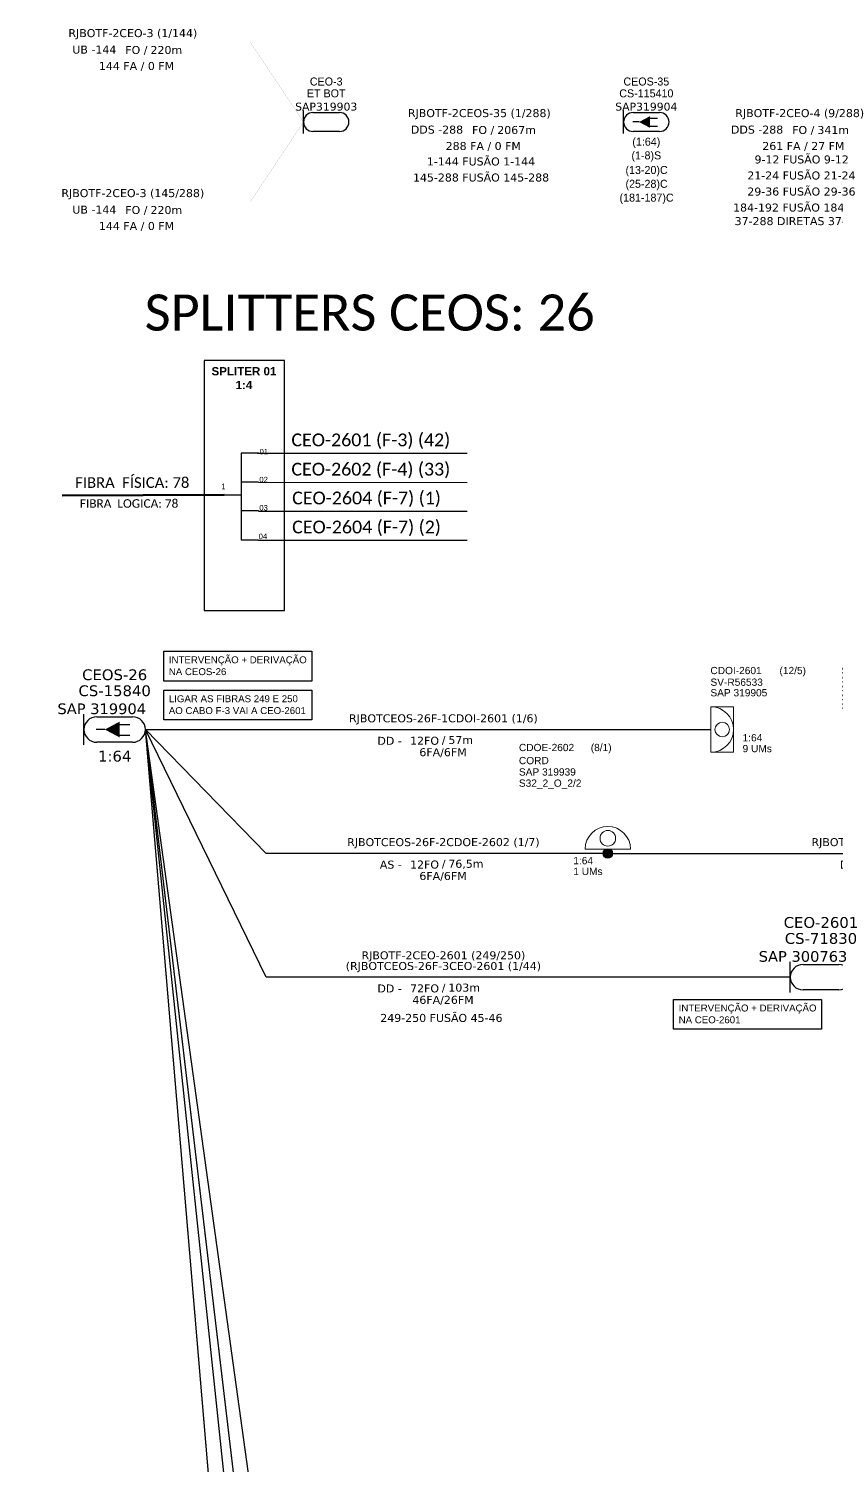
# Model space of a CAD drawing. Header units: millimetres. Extents: x 1115 to 3795, y 123 to 560.
# Drawn here: x 1115.4 to 1266.8, y 290.5 to 559.9 of the extents above; entities that cross this region are included whole.
import ezdxf
from ezdxf.enums import TextEntityAlignment as Align

# ---------------------------------------------------------------- set-up
doc = ezdxf.new("R2010")
doc.units = ezdxf.units.MM
doc.header["$LTSCALE"] = 0.1
doc.header["$MEASUREMENT"] = 0
for name, color, linetype, lineweight in [("20.0-LEGENDA DOS CDO'S", 1, 'Continuous', 0), ('20.1-CDO_INTERIOR', 1, 'Continuous', 0), ('20.2-CDO_POSTE', 1, 'Continuous', 5), ('40.1-ETIQUETAS', 1, 'Continuous', 20), ('Texto_Cabos', 1, 'Continuous', 20)]:
    doc.layers.add(name, color=color, linetype=linetype, lineweight=lineweight)
for name, color, linetype in [('20.4-CEO', 1, 'Continuous'), ('20.4-CEOS', 1, 'Continuous'), ('CAP a Instalar', 1, 'Continuous'), ('CD a instalar', 1, 'Continuous'), ('CEO', 1, 'Continuous'), ('CEOS', 1, 'Continuous'), ('EXISTENTE', 7, 'Continuous'), ('FOLHAS', 7, 'Continuous'), ('INTERV', 5, 'Continuous'), ('REMOVER', 3, 'Continuous')]:
    doc.layers.add(name, color=color, linetype=linetype)
doc.styles.add('ARIAL', font='arial.ttf')
doc.styles.add('siredit', font='verdana.ttf')
doc.styles.get("Standard").update_dxf_attribs({"font": 'arial.ttf'})
doc.styles.add('Style-font000', font='font000.shx')
doc.styles.add('TELEMAR-RJ', font='arial.ttf')
doc.linetypes.add('FENCELINE1', pattern='A,0.25,-0.1,[133,ltypeshp.shx,S=0.1,R=0,X=-0.1,Y=0],-0.1,1', length=1.45)

# ---------------------------------------------------------------- blocks, each defined once
blk = doc.blocks.new('ceo')
at = {"layer": 'CEO', "color": 0}
for p, q in [((1.77, 1.77), (6.73, 1.77)), ((6.73, -1.77), (1.77, -1.77))]:
    blk.add_line(p, q, dxfattribs=at)
blk.add_lwpolyline([(0, -2.13), (0, 2.13)], dxfattribs=at)
for centre, start, end in [((1.77, 0), 90, 270), ((6.73, 0), 270, 90)]:
    blk.add_arc(centre, 1.77, start, end, dxfattribs=at)
for tag, height, style, p in [('NOME?', 1.5, 'Style-font000', (4.25, 7.59)), ('LOCAL?', 1.5, 'Style-font000', (4.25, 5.37)), ('TIPO?', 1.48, 'siredit', (4.25, 2.88))]:
    blk.add_attdef(tag, text='', height=height, dxfattribs=dict(at, style=style)).set_placement(p, align=Align.MIDDLE_CENTER)
at = {"layer": 'CEO', "color": 0, "style": 'siredit', "flags": 1}
for tag, height, p in [('ID', 0.887, (4.25, 9.07)), ('COORX', 0.739, (4.25, -1.77)), ('COORY', 0.739, (4.25, -1.77))]:
    blk.add_attdef(tag, text='', height=height, dxfattribs=at).set_placement(p, align=Align.MIDDLE_CENTER)
at = {"layer": 'CEO', "color": 0, "style": 'Style-font000', "flags": 1}
blk.add_attdef('FIBRAS_RESERVA', text='', height=1.5, dxfattribs=at).set_placement((4.25, -2.94), align=Align.TOP_CENTER)
blk = doc.blocks.new('Attributo_cabos')
at = {"layer": 'Texto_Cabos', "color": 0, "style": 'siredit'}
blk.add_text('FO /', height=1.5, dxfattribs=at).set_placement((1.49, -1.5), align=Align.MIDDLE_RIGHT)
at = {"layer": 'Texto_Cabos', "color": 0, "style": 'siredit', "flags": 1}
for tag, p in [('ID', (-0.57, 7.5)), ('N_CABOS_R_PRIMARIA', (-0.57, 4.5)), ('S/CORTE_R_PRIMARIA', (-0.57, -10.5)), ('FUSÃO_R_PRIMARIA', (-0.57, -13.5)), ('T_CABOS', (-0.57, -19.5))]:
    blk.add_attdef(tag, text='', height=1.5, dxfattribs=at).set_placement(p, align=Align.MIDDLE_CENTER)
at = {"layer": 'Texto_Cabos', "color": 0, "style": 'siredit'}
for tag, p in [('N_CABOS_001', (-16.32, 0.92)), ('FUSÃO_001', (-1.03, -8.25))]:
    blk.add_attdef(tag, p, '', height=1.5, dxfattribs=at)
blk.add_attdef('FIBRAS', text='', height=1.5, dxfattribs=at).set_placement((-4.34, -1.43), align=Align.MIDDLE_RIGHT)
blk.add_attdef('METROS', text='', height=1.5, dxfattribs=at).set_placement((2.05, -1.5), align=Align.MIDDLE_LEFT)
blk.add_attdef('FA/FM', text='', height=1.5, dxfattribs=at).set_placement((-0.57, -4.5), align=Align.MIDDLE_CENTER)
at = {"layer": 'Texto_Cabos', "color": 0, "style": 'siredit', "flags": 1}
blk.add_attdef('S/CORTE', text='', height=1.5, dxfattribs=at).set_placement((-0.57, -16.5), align=Align.CENTER)
blk = doc.blocks.new('ETIQUETA_RS5F')
at = {"layer": '40.1-ETIQUETAS', "color": 0, "style": 'siredit'}
blk.add_text('/', height=1.5, dxfattribs=at).set_placement((1.58, -1.95), align=Align.MIDDLE_RIGHT)
for tag, p in [('ETIQUETA_R_SECUNDARIA', (1.21, 2.1)), ('ETIQUETA_R_PRIMARIA', (1.21, 4.1)), ('F_ATIVAS/F_MORTAS', (1.14, -4.24))]:
    blk.add_attdef(tag, text='', height=1.5, dxfattribs=at).set_placement(p, align=Align.MIDDLE_CENTER)
for tag, p in [('TIPO_CABO', (-6.58, -2.12)), ('CAP_CABO', (0.4, -2.09))]:
    blk.add_attdef(tag, text='', height=1.5, dxfattribs=at).set_placement(p, align=Align.MIDDLE_RIGHT)
blk.add_attdef('METROS', text='', height=1.5, dxfattribs=at).set_placement((2.14, -1.95), align=Align.MIDDLE_LEFT)
for tag, p in [('FUSÃO_1', (0.85, -8.39)), ('FUSÃO_2', (0.85, -10.6)), ('FUSÃO_3', (0.85, -12.93)), ('FUSÃO_4', (0.85, -15.14)), ('FUSÃO_5', (0.85, -17.16))]:
    blk.add_attdef(tag, text='', height=1.5, dxfattribs=at).set_placement(p, align=Align.CENTER)
blk = doc.blocks.new('CEOS_UN_SC')
at = {"layer": '20.4-CEOS', "color": 0}
for p, q in [((-9.11, 2.39), (-2.39, 2.39)), ((-2.39, -2.39), (-9.11, -2.39))]:
    blk.add_line(p, q, dxfattribs=at)
for points in [[(-11.5, -2.89), (-11.5, 2.89)], [(-7.6, 0), (-9.22, 0)], [(-4.96, 0.95), (-2.92, 0.95)], [(-4.96, -1.04), (-2.92, -1.04)]]:
    blk.add_lwpolyline(points, dxfattribs=at)
blk.add_lwpolyline([(-7.6, 0, 0, 2.95, 0), (-4.83, 0, 2.95, 2.95, 0)], format="xyseb", dxfattribs=at)
for centre, start, end in [((-9.11, 0), 90, 270), ((-2.39, 0), 270, 90)]:
    blk.add_arc(centre, 2.39, start, end, dxfattribs=at)
at = {"layer": '20.4-CEOS', "color": 7, "style": 'siredit'}
for tag, height, p in [('NOME?', 2.03, (-5.75, 10.27)), ('LOCAL?', 2.03, (-5.75, 7.27)), ('TIPO?', 2, (-8.17, 3.89))]:
    blk.add_attdef(tag, text='', height=height, dxfattribs=at).set_placement(p, align=Align.MIDDLE_CENTER)
for tag, p in [('RACIO_SPLITAGEM', (-5.75, -3.97)), ('FIBRAS_RESERVA', (-5.75, -7.51))]:
    blk.add_attdef(tag, text='', height=2.03, dxfattribs=at).set_placement(p, align=Align.TOP_CENTER)
blk = doc.blocks.new('CDO_INTERIOR_TROCA')
at = {"layer": '20.1-CDO_INTERIOR', "color": 0, "lineweight": 18}
blk.add_lwpolyline([(4.25, -4.25), (4.25, 4.25), (0, 4.25), (0, -4.25)], close=True, dxfattribs=at)
blk.add_circle((2.13, 0), 1.36, dxfattribs=at)
blk.add_arc((0, 0), 4.25, 270, 90, dxfattribs=at)
at = {"layer": "20.0-LEGENDA DOS CDO'S", "color": 0, "style": 'ARIAL'}
for tag, p in [('CDO_N', (-0.08, 10.38)), ('SPLITER_1', (24.48, 10.38)), ('SURVEY', (-0.08, 8.2)), ('SPLITER_2', (24.5, 8.68)), ('SPLITER_3', (24.5, 7.04)), ('SAP_ANTIGO', (-0.08, 6.23)), ('/_SAP_NOVO', (12.37, 6.23)), ('SPLITER_4', (24.5, 5.4)), ('SPLITER_5', (24.5, 3.75)), ('1:XX', (5.94, -2.22)), ('UMS', (5.94, -4.24))]:
    blk.add_attdef(tag, p, '', height=1.36, dxfattribs=at)
blk.add_attdef('FIBRAS_UTILIZADAS', text='', height=1.36, dxfattribs=at).set_placement((15.34, 10.38), align=Align.CENTER)
blk = doc.blocks.new('CEO_UN')
at = {"layer": '20.4-CEO', "color": 0}
for p, q in [((-9.11, 2.39), (-2.39, 2.39)), ((-2.39, -2.39), (-9.11, -2.39))]:
    blk.add_line(p, q, dxfattribs=at)
blk.add_lwpolyline([(-11.5, -2.89), (-11.5, 2.89)], dxfattribs=at)
for centre, start, end in [((-9.11, 0), 90, 270), ((-2.39, 0), 270, 90)]:
    blk.add_arc(centre, 2.39, start, end, dxfattribs=at)
at = {"layer": '20.4-CEO', "color": 7, "style": 'siredit'}
for tag, height, p in [('NOME?', 2.03, (-5.75, 10.27)), ('LOCAL?', 2.03, (-5.75, 7.27)), ('TIPO?', 2, (-9.11, 3.89))]:
    blk.add_attdef(tag, text='', height=height, dxfattribs=at).set_placement(p, align=Align.MIDDLE_CENTER)
blk.add_attdef('FIBRAS_RESERVA', text='', height=2.03, dxfattribs=at).set_placement((-5.75, -3.97), align=Align.TOP_CENTER)
blk = doc.blocks.new('PDO_PST')
at = {"color": 1}
blk.add_line((2.5, 0), (-2.5, 0), dxfattribs=at)
at = {"color": 1, "const_width": 0.5}
blk.add_lwpolyline([(-0.25, -0.46, 1), (0.25, -0.46, 1)], format="xyb", close=True, dxfattribs=at)
at = {"color": 1}
blk.add_circle((0, 1.19), 0.862, dxfattribs=at)
blk.add_arc((0, 0), 2.5, 0, 180, dxfattribs=at)
blk = doc.blocks.new('CDOE_POSTE 1')
at = {"layer": '20.2-CDO_POSTE', "color": 0, "linetype": 'Continuous', "xscale": 1.700328304346724, "yscale": 1.700328304346724, "zscale": 1.700328304346724, "rotation": 359.882008258618}
blk.add_blockref('PDO_PST', (0, 0.43), dxfattribs=at)
at = {"layer": "20.0-LEGENDA DOS CDO'S", "color": 0, "style": 'ARIAL'}
for tag, p in [('CDO_N', (-16.66, 12.71)), ('CORDOALHA', (-16.66, 10.26)), ('SAP', (-16.66, 8.13)), ('SPLITER_1', (-16.68, 6.03)), ('SPLITER_2', (-16.66, 4.33)), ('1:XX', (-6.47, -2.4)), ('UMS', (-6.47, -4.43))]:
    blk.add_attdef(tag, p, '', height=1.36, dxfattribs=at)
blk.add_attdef('FIBRAS_UTILIZADAS', text='', height=1.36, dxfattribs=at).set_placement((-1.24, 12.71), align=Align.CENTER)

msp = doc.modelspace()

# ---------------------------------------------------------------- hatches: boundary and pattern name
at = {"linetype": 'Continuous'}
h = msp.add_hatch(color=256, dxfattribs=at)
h.dxf.hatch_style = 1
edge = h.paths.add_edge_path()
edge.add_arc((1223.96, 405.25), 0.875, 0, 360)

# ---------------------------------------------------------------- linework, layer by layer
at = {"color": 7, "linetype": 'Continuous'}
for p, q in [((1155.24, 480.27), (1155.24, 464)), ((1158.47, 480.27), (1155.24, 480.27)), ((1158.47, 474.83), (1155.4, 474.83)), ((1152.05, 472.45), (1155.23, 472.45)), ((1158.47, 469.44), (1155.4, 469.44)), ((1158.47, 464), (1155.24, 464))]:
    msp.add_line(p, q, dxfattribs=at)
at = {"color": 10, "linetype": 'Continuous'}
for p, q in [((1158.31, 480.31), (1197.58, 480.3)), ((1158.47, 474.82), (1197.58, 474.81)), ((1158.47, 469.42), (1197.58, 469.41)), ((1158.47, 463.99), (1197.58, 463.97))]:
    msp.add_line(p, q, dxfattribs=at)
at = {"color": 1, "linetype": 'Continuous', "lineweight": 60}
msp.add_line((1152.05, 472.45), (1121.66, 472.35), dxfattribs=at)
at = {"color": 7}
msp.add_lwpolyline([(1148.28, 450.8), (1163.38, 450.8), (1163.38, 497.67), (1148.28, 497.67)], close=True, dxfattribs=at)
at = {"color": 3}
for points in [[(1140.74, 443.14), (1168.47, 443.14), (1168.47, 437.56), (1140.74, 437.56)], [(1140.74, 435.83), (1168.47, 435.83), (1168.47, 430.26), (1140.74, 430.26)], [(1236.3, 377.86), (1264.02, 377.86), (1264.02, 372.29), (1236.3, 372.29)]]:
    msp.add_lwpolyline(points, close=True, dxfattribs=at)
at = {"linetype": 'Continuous'}
for points, const_width in [([(1228.21, 406.03, 1), (1219.71, 406.05, 1.515302)], 0.1), ([(1223.18, 409.3, -0.976722), (1224.82, 406.87, -1.009677), (1223.18, 409.3, 8.072307)], 0.1), ([(1228.21, 406.03, 5.684921), (1228.21, 406.03, -0.971673)], 0.4)]:
    msp.add_lwpolyline(points, format="xyb", dxfattribs=dict(at, const_width=const_width))
at = {"linetype": 'Continuous', "const_width": 0.2}
msp.add_lwpolyline([(1219.71, 406.05), (1228.21, 406.03)], dxfattribs=at)
at = {"linetype": 'Continuous'}
msp.add_circle((1223.96, 405.25), 0.875, dxfattribs=at)
at = {"layer": 'CAP a Instalar', "ltscale": 50, "const_width": 0.25}
for points in [[(1223.96, 237.04), (1159.95, 237.04), (1159.95, 237.04), (1137.28, 428.47)], [(1224.89, 165.04), (1159.57, 165.04), (1137.28, 428.47)]]:
    msp.add_lwpolyline(points, dxfattribs=at)
at = {"layer": 'CD a instalar', "color": 0, "linetype": 'ByBlock', "const_width": 0.02}
for points in [[(1166.93, 542.37), (1156.93, 557.37), (1115.43, 557.37)], [(1166.93, 542.37), (1156.93, 527.37), (1115.43, 527.37)], [(1175.43, 542.37), (1226.93, 542.37)], [(1235.43, 542.37), (1286.93, 542.37)]]:
    msp.add_lwpolyline(points, dxfattribs=at)
at = {"layer": 'CEOS', "color": 0}
for p, q in [((1228.7, 544.14), (1233.66, 544.14)), ((1233.66, 540.6), (1228.7, 540.6))]:
    msp.add_line(p, q, dxfattribs=at)
for points in [[(1226.93, 540.24), (1226.93, 544.5)], [(1229.81, 542.37), (1228.62, 542.37)], [(1231.77, 543.07), (1233.28, 543.07)], [(1231.77, 541.6), (1233.28, 541.6)]]:
    msp.add_lwpolyline(points, dxfattribs=at)
msp.add_lwpolyline([(1229.81, 542.37, 0, 2.18, 0), (1231.86, 542.37, 2.18, 2.18, 0)], format="xyseb", dxfattribs=at)
for centre, start, end in [((1228.7, 542.37), 90, 270), ((1233.66, 542.37), 270, 90)]:
    msp.add_arc(centre, 1.77, start, end, dxfattribs=at)
at = {"layer": 'EXISTENTE', "color": 7, "ltscale": 50}
for points in [[(1137.28, 428.47), (1137.28, 428.47), (1243.28, 428.47)], [(1258.16, 265.07), (1159.95, 265.07), (1137.28, 428.47)], [(1223.96, 405.25), (1310.64, 405.25)]]:
    msp.add_lwpolyline(points, dxfattribs=at)
at = {"layer": 'EXISTENTE', "linetype": 'FENCELINE1', "ltscale": 50}
msp.add_lwpolyline([(1223.96, 405.25), (1159.95, 405.25), (1137.28, 428.47)], dxfattribs=at)
at = {"layer": 'INTERV', "ltscale": 50}
msp.add_lwpolyline([(1258.16, 382.04), (1159.95, 382.04), (1159.95, 382.04), (1137.28, 428.47)], dxfattribs=at)
at = {"layer": 'REMOVER', "color": 0, "ltscale": 50}
msp.add_lwpolyline([(1223.96, 213.82), (1159.95, 213.82), (1137.28, 428.47)], dxfattribs=at)

# ---------------------------------------------------------------- block references
at = {"color": 7}
ref = msp.add_blockref('CDO_INTERIOR_TROCA', (1243.28, 428.47), dxfattribs=at)
ref.add_attrib('CDO_N', 'CDOI-2601', (1243.19, 438.85), dxfattribs={"layer": "20.0-LEGENDA DOS CDO'S", "color": 0, "height": 1.36, "style": 'ARIAL'})
ref.add_attrib('FIBRAS_UTILIZADAS', '(12/5)', dxfattribs={"layer": "20.0-LEGENDA DOS CDO'S", "color": 0, "height": 1.36, "style": 'ARIAL'}).set_placement((1258.62, 438.85), align=Align.CENTER)
ref.add_attrib('SURVEY', 'SV-R56533', (1243.2, 436.67), dxfattribs={"layer": "20.0-LEGENDA DOS CDO'S", "color": 0, "height": 1.36, "style": 'ARIAL'})
ref.add_attrib('SAP_ANTIGO', 'SAP 319905', (1243.19, 434.69), dxfattribs={"layer": "20.0-LEGENDA DOS CDO'S", "color": 7, "height": 1.36, "style": 'ARIAL'})
ref.add_attrib('1:XX', '1:64', (1249.22, 426.25), dxfattribs={"layer": "20.0-LEGENDA DOS CDO'S", "color": 0, "height": 1.36, "style": 'ARIAL'})
ref.add_attrib('UMS', '9 UMs', (1249.22, 424.22), dxfattribs={"layer": "20.0-LEGENDA DOS CDO'S", "color": 0, "height": 1.36, "style": 'ARIAL'})
ref.add_attrib('SPLITER_1', 'S32_1_O_1/2', (1267.76, 438.85), dxfattribs={"layer": "20.0-LEGENDA DOS CDO'S", "color": 0, "height": 1.3603, "style": 'ARIAL'})
ref.add_attrib('SPLITER_2', 'S32_2_O_1/1', (1267.78, 437.15), dxfattribs={"layer": "20.0-LEGENDA DOS CDO'S", "color": 0, "height": 1.3603, "style": 'ARIAL'})
ref.add_attrib('SPLITER_3', 'S32_3_O_1/1', (1267.78, 435.51), dxfattribs={"layer": "20.0-LEGENDA DOS CDO'S", "color": 0, "height": 1.3603, "style": 'ARIAL'})
ref.add_attrib('SPLITER_4', 'S32_4_O_1/1', (1267.78, 433.86), dxfattribs={"layer": "20.0-LEGENDA DOS CDO'S", "color": 0, "height": 1.3603, "style": 'ARIAL'})
ref.add_attrib('SPLITER_5', 'S8_1_O_1/1   ', (1267.78, 432.22), dxfattribs={"layer": "20.0-LEGENDA DOS CDO'S", "color": 0, "height": 1.3603, "style": 'ARIAL'})
at = {"layer": '20.4-CEO', "color": 5}
ref = msp.add_blockref('CEO_UN', (1269.66, 382.04), dxfattribs=at)
ref.add_attrib('NOME?', 'CEO-2601', dxfattribs={"color": 7, "height": 2.028, "style": 'siredit'}).set_placement((1263.91, 392.3), align=Align.MIDDLE_CENTER)
ref.add_attrib('LOCAL?', 'CS-71830', dxfattribs={"color": 7, "height": 2.028, "style": 'siredit'}).set_placement((1263.91, 389.3), align=Align.MIDDLE_CENTER)
ref.add_attrib('TIPO?', 'SAP 300763', dxfattribs={"color": 7, "height": 2, "style": 'siredit'}).set_placement((1260.55, 385.93), align=Align.MIDDLE_CENTER)
at = {"layer": '20.4-CEOS', "color": 5}
ref = msp.add_blockref('CEOS_UN_SC', (1137.28, 428.47), dxfattribs=at)
ref.add_attrib('NOME?', 'CEOS-26', dxfattribs={"color": 7, "height": 2.028, "style": 'siredit'}).set_placement((1131.53, 438.74), align=Align.MIDDLE_CENTER)
ref.add_attrib('LOCAL?', 'CS-15840', dxfattribs={"color": 7, "height": 2.028, "style": 'siredit'}).set_placement((1131.53, 435.74), align=Align.MIDDLE_CENTER)
ref.add_attrib('TIPO?', 'SAP 319904', dxfattribs={"color": 7, "height": 2, "style": 'siredit'}).set_placement((1129.11, 432.36), align=Align.MIDDLE_CENTER)
ref.add_attrib('RACIO_SPLITAGEM', '1:64', dxfattribs={"color": 7, "height": 2.028, "style": 'siredit'}).set_placement((1131.53, 424.49), align=Align.TOP_CENTER)
at = {"layer": '40.1-ETIQUETAS', "color": 7, "linetype": 'Continuous'}
ref = msp.add_blockref('Attributo_cabos', (1136.18, 557.37), dxfattribs=at)
ref.add_attrib('N_CABOS_001', 'RJBOTF-2CEO-3 (1/144)', (1122.85, 558.29), dxfattribs={"layer": 'Texto_Cabos', "color": 0, "height": 1.5, "style": 'siredit'})
ref.add_attrib('FA/FM', '144 FA / 0 FM', dxfattribs={"layer": 'Texto_Cabos', "color": 0, "height": 1.5, "style": 'siredit'}).set_placement((1135.62, 552.87), align=Align.MIDDLE_CENTER)
ref.add_attrib('FIBRAS', 'UB -144', dxfattribs={"layer": 'Texto_Cabos', "color": 0, "height": 1.5, "style": 'siredit'}).set_placement((1131.84, 555.94), align=Align.MIDDLE_RIGHT)
ref.add_attrib('METROS', '220m', dxfattribs={"layer": 'Texto_Cabos', "color": 0, "height": 1.5, "style": 'siredit'}).set_placement((1138.24, 555.87), align=Align.MIDDLE_LEFT)
at = {"layer": '40.1-ETIQUETAS', "color": 0, "linetype": 'Continuous'}
ref = msp.add_blockref('Attributo_cabos', (1201.18, 542.37), dxfattribs=at)
ref.add_attrib('N_CABOS_001', 'RJBOTF-2CEOS-35 (1/288)', (1186.49, 543.29), dxfattribs={"layer": 'Texto_Cabos', "color": 0, "height": 1.5, "style": 'siredit'})
ref.add_attrib('FUSÃO_001', '1-144 FUSÃO 1-144', (1190.05, 534.22), dxfattribs={"layer": 'Texto_Cabos', "color": 0, "height": 1.5, "style": 'siredit'})
ref.add_attrib('FA/FM', '288 FA / 0 FM', dxfattribs={"layer": 'Texto_Cabos', "color": 0, "height": 1.5, "style": 'siredit'}).set_placement((1200.62, 537.87), align=Align.MIDDLE_CENTER)
ref.add_attrib('FIBRAS', 'DDS -288', dxfattribs={"layer": 'Texto_Cabos', "color": 0, "height": 1.5, "style": 'siredit'}).set_placement((1196.84, 540.94), align=Align.MIDDLE_RIGHT)
ref.add_attrib('METROS', '2067m', dxfattribs={"layer": 'Texto_Cabos', "color": 0, "height": 1.5, "style": 'siredit'}).set_placement((1203.24, 540.87), align=Align.MIDDLE_LEFT)
ref.add_attrib('FUSÃO_002', '145-288 FUSÃO 145-288', (1187.44, 531.21), dxfattribs={"layer": 'Texto_Cabos', "color": 0, "height": 1.5, "style": 'siredit'})
ref = msp.add_blockref('Attributo_cabos', (1261.18, 542.37), dxfattribs=at)
ref.add_attrib('N_CABOS_001', 'RJBOTF-2CEO-4 (9/288)', (1247.85, 543.29), dxfattribs={"layer": 'Texto_Cabos', "color": 0, "height": 1.5, "style": 'siredit'})
ref.add_attrib('FUSÃO_001', '9-12 FUSÃO 9-12', (1251.46, 534.6), dxfattribs={"layer": 'Texto_Cabos', "color": 0, "height": 1.5, "style": 'siredit'})
ref.add_attrib('FA/FM', '261 FA / 27 FM', dxfattribs={"layer": 'Texto_Cabos', "color": 0, "height": 1.5, "style": 'siredit'}).set_placement((1260.62, 537.87), align=Align.MIDDLE_CENTER)
ref.add_attrib('FIBRAS', 'DDS -288', dxfattribs={"layer": 'Texto_Cabos', "color": 0, "height": 1.5, "style": 'siredit'}).set_placement((1256.84, 540.94), align=Align.MIDDLE_RIGHT)
ref.add_attrib('METROS', '341m', dxfattribs={"layer": 'Texto_Cabos', "color": 0, "height": 1.5, "style": 'siredit'}).set_placement((1263.24, 540.87), align=Align.MIDDLE_LEFT)
ref.add_attrib('FUSÃO_002', '21-24 FUSÃO 21-24', (1250.11, 531.59), dxfattribs={"layer": 'Texto_Cabos', "color": 0, "height": 1.5, "style": 'siredit'})
ref.add_attrib('FUSÃO_003', '29-36 FUSÃO 29-36', (1250.11, 528.58), dxfattribs={"layer": 'Texto_Cabos', "color": 0, "height": 1.5, "style": 'siredit'})
ref.add_attrib('FUSÃO_004', '184-192 FUSÃO 184-192', (1247.44, 525.58), dxfattribs={"layer": 'Texto_Cabos', "color": 0, "height": 1.5, "style": 'siredit'})
ref.add_attrib('FUSÃO_005', '37-288 DIRETAS 37-288', (1247.73, 523.04), dxfattribs={"layer": 'Texto_Cabos', "color": 0, "height": 1.5, "style": 'siredit'})
at = {"layer": '40.1-ETIQUETAS', "color": 7, "linetype": 'Continuous'}
ref = msp.add_blockref('Attributo_cabos', (1136.18, 527.37), dxfattribs=at)
ref.add_attrib('N_CABOS_001', 'RJBOTF-2CEO-3 (145/288)', (1121.54, 528.29), dxfattribs={"layer": 'Texto_Cabos', "color": 0, "height": 1.5, "style": 'siredit'})
ref.add_attrib('FA/FM', '144 FA / 0 FM', dxfattribs={"layer": 'Texto_Cabos', "color": 0, "height": 1.5, "style": 'siredit'}).set_placement((1135.62, 522.87), align=Align.MIDDLE_CENTER)
ref.add_attrib('FIBRAS', 'UB -144', dxfattribs={"layer": 'Texto_Cabos', "color": 0, "height": 1.5, "style": 'siredit'}).set_placement((1131.84, 525.94), align=Align.MIDDLE_RIGHT)
ref.add_attrib('METROS', '220m', dxfattribs={"layer": 'Texto_Cabos', "color": 0, "height": 1.5, "style": 'siredit'}).set_placement((1138.24, 525.87), align=Align.MIDDLE_LEFT)
at = {"layer": '40.1-ETIQUETAS', "color": 7}
ref = msp.add_blockref('ETIQUETA_RS5F', (1191.96, 428.47), dxfattribs=at)
ref.add_attrib('ETIQUETA_R_SECUNDARIA', 'RJBOTCEOS-26F-1CDOI-2601 (1/6)', dxfattribs={"color": 0, "height": 1.5, "style": 'siredit'}).set_placement((1193.14, 430.57), align=Align.MIDDLE_CENTER)
ref.add_attrib('TIPO_CABO', 'DD -', dxfattribs={"color": 0, "height": 1.5, "style": 'siredit'}).set_placement((1185.34, 426.35), align=Align.MIDDLE_RIGHT)
ref.add_attrib('CAP_CABO', '12FO', dxfattribs={"color": 0, "height": 1.5, "style": 'siredit'}).set_placement((1192.32, 426.37), align=Align.MIDDLE_RIGHT)
ref.add_attrib('METROS', '57m', dxfattribs={"color": 0, "height": 1.5, "style": 'siredit'}).set_placement((1194.07, 426.51), align=Align.MIDDLE_LEFT)
ref.add_attrib('F_ATIVAS/F_MORTAS', '6FA/6FM', dxfattribs={"color": 0, "height": 1.5, "style": 'siredit'}).set_placement((1193.07, 424.22), align=Align.MIDDLE_CENTER)
ref = msp.add_blockref('ETIQUETA_RS5F', (1191.96, 405.25), dxfattribs=at)
ref.add_attrib('ETIQUETA_R_SECUNDARIA', 'RJBOTCEOS-26F-2CDOE-2602 (1/7)', dxfattribs={"color": 0, "height": 1.5, "style": 'siredit'}).set_placement((1193.14, 407.36), align=Align.MIDDLE_CENTER)
ref.add_attrib('TIPO_CABO', 'AS -', dxfattribs={"color": 0, "height": 1.5, "style": 'siredit'}).set_placement((1185.34, 403.14), align=Align.MIDDLE_RIGHT)
ref.add_attrib('CAP_CABO', '12FO', dxfattribs={"color": 0, "height": 1.5, "style": 'siredit'}).set_placement((1192.32, 403.16), align=Align.MIDDLE_RIGHT)
ref.add_attrib('METROS', '76,5m', dxfattribs={"color": 0, "height": 1.5, "style": 'siredit'}).set_placement((1194.07, 403.3), align=Align.MIDDLE_LEFT)
ref.add_attrib('F_ATIVAS/F_MORTAS', '6FA/6FM', dxfattribs={"color": 0, "height": 1.5, "style": 'siredit'}).set_placement((1193.07, 401.01), align=Align.MIDDLE_CENTER)
ref = msp.add_blockref('ETIQUETA_RS5F', (1278.63, 405.25), dxfattribs=at)
ref.add_attrib('ETIQUETA_R_SECUNDARIA', 'RJBOTCEOS-26F-2CDOI-2604 (3/7)', dxfattribs={"color": 0, "height": 1.5, "style": 'siredit'}).set_placement((1279.82, 407.36), align=Align.MIDDLE_CENTER)
ref.add_attrib('TIPO_CABO', 'DD -', dxfattribs={"color": 0, "height": 1.5, "style": 'siredit'}).set_placement((1272.02, 403.14), align=Align.MIDDLE_RIGHT)
ref.add_attrib('CAP_CABO', '12FO', dxfattribs={"color": 0, "height": 1.5, "style": 'siredit'}).set_placement((1279, 403.16), align=Align.MIDDLE_RIGHT)
ref.add_attrib('METROS', '46,5m', dxfattribs={"color": 0, "height": 1.5, "style": 'siredit'}).set_placement((1280.75, 403.3), align=Align.MIDDLE_LEFT)
ref.add_attrib('F_ATIVAS/F_MORTAS', '5FA/7FM', dxfattribs={"color": 0, "height": 1.5, "style": 'siredit'}).set_placement((1279.75, 401.01), align=Align.MIDDLE_CENTER)
ref.add_attrib('FUSÃO_1', '3-12 DIRETA 3-12', dxfattribs={"color": 0, "height": 1.5, "style": 'siredit'}).set_placement((1279.45, 396.86), align=Align.CENTER)
at = {"layer": '40.1-ETIQUETAS', "color": 5}
ref = msp.add_blockref('ETIQUETA_RS5F', (1191.96, 382.04), dxfattribs=at)
ref.add_attrib('ETIQUETA_R_PRIMARIA', 'RJBOTF-2CEO-2601 (249/250)', dxfattribs={"height": 1.5, "style": 'siredit'}).set_placement((1193.14, 386.14), align=Align.MIDDLE_CENTER)
ref.add_attrib('ETIQUETA_R_SECUNDARIA', '(RJBOTCEOS-26F-3CEO-2601 (1/44)', dxfattribs={"color": 0, "height": 1.5, "style": 'siredit'}).set_placement((1193.14, 384.14), align=Align.MIDDLE_CENTER)
ref.add_attrib('TIPO_CABO', 'DD -', dxfattribs={"color": 0, "height": 1.5, "style": 'siredit'}).set_placement((1185.34, 379.92), align=Align.MIDDLE_RIGHT)
ref.add_attrib('CAP_CABO', '72FO', dxfattribs={"color": 0, "height": 1.5, "style": 'siredit'}).set_placement((1192.32, 379.94), align=Align.MIDDLE_RIGHT)
ref.add_attrib('METROS', '103m', dxfattribs={"color": 0, "height": 1.5, "style": 'siredit'}).set_placement((1194.07, 380.08), align=Align.MIDDLE_LEFT)
ref.add_attrib('F_ATIVAS/F_MORTAS', '46FA/26FM', dxfattribs={"height": 1.5, "style": 'siredit'}).set_placement((1193.07, 377.79), align=Align.MIDDLE_CENTER)
ref.add_attrib('FUSÃO_1', '249-250 FUSÃO 45-46', dxfattribs={"height": 1.5, "style": 'siredit'}).set_placement((1192.77, 373.65), align=Align.CENTER)
at = {"layer": 'CEO', "color": 7}
msp.add_blockref('ceo', (1166.93, 542.37), dxfattribs=at).add_auto_attribs({'NOME?': 'CEO-3', 'LOCAL?': 'ET BOT', 'TIPO?': 'SAP319903'})
at = {"layer": 'EXISTENTE', "color": 7, "ltscale": 50}
ref = msp.add_blockref('CDOE_POSTE 1', (1223.96, 405.62), dxfattribs=at)
ref.add_attrib('CDO_N', 'CDOE-2602', (1207.3, 424.42), dxfattribs={"layer": "20.0-LEGENDA DOS CDO'S", "color": 0, "height": 1.36, "style": 'ARIAL'})
ref.add_attrib('FIBRAS_UTILIZADAS', '(8/1)', dxfattribs={"layer": "20.0-LEGENDA DOS CDO'S", "color": 0, "height": 1.36, "style": 'ARIAL'}).set_placement((1222.72, 424.42), align=Align.CENTER)
ref.add_attrib('CORDOALHA', 'CORD', (1207.3, 421.97), dxfattribs={"layer": "20.0-LEGENDA DOS CDO'S", "color": 0, "height": 1.36, "style": 'ARIAL'})
ref.add_attrib('SAP', 'SAP 319939', (1207.3, 419.84), dxfattribs={"layer": "20.0-LEGENDA DOS CDO'S", "color": 0, "height": 1.36, "style": 'ARIAL'})
ref.add_attrib('1:XX', '1:64', (1217.49, 403.21), dxfattribs={"layer": "20.0-LEGENDA DOS CDO'S", "color": 0, "height": 1.36, "style": 'ARIAL'})
ref.add_attrib('UMS', '1 UMs', (1217.49, 401.19), dxfattribs={"layer": "20.0-LEGENDA DOS CDO'S", "color": 0, "height": 1.36, "style": 'ARIAL'})
ref.add_attrib('SPLITER_1', 'S32_2_O_2/2', (1207.29, 417.74), dxfattribs={"layer": "20.0-LEGENDA DOS CDO'S", "color": 0, "height": 1.3603, "style": 'ARIAL'})

# ---------------------------------------------------------------- texts
at = {"attachment_point": 5}
for s, insert, char_height, width in [('{\\fCalibri|b0|i0|c0|p34;\\C7;SPLITTERS CEOS: 26}', (1179.33, 506.6), 6.7738, 103.2262), ('\\C10;\\fArial|b1|i0|c0|p34;\\H1x;SPLITER 01\\P1:4', (1155.76, 494.35), 1.551, 15.0967), ('\\C7;\\fArial|b0|i0|;\\H1.0273588255048;01 ', (1159.49, 480.56), 1.551, 3.1104), ('{\\fCalibri|b0|i0|c0|p34;\\C7;FIBRA  FÍSICA: 78}', (1134.83, 474.76), 1.9971, 30.1935), ('\\C7;\\fArial|b0|i0|;\\H1.0273588255048;1', (1151.91, 474.04), 1.551, 1.5362), ('\\C7;\\fArial|b0|i0|;\\H1.0273588255048;02 ', (1159.44, 475.32), 1.551, 3.2834), ('{\\fCalibri|b0|i0|c0|p34;\\C7;FIBRA  LOGICA: 78}', (1134.23, 470.84), 1.5978, 30.1935), ('{\\fCalibri|b0|i0|c0|p34;\\C7;CEO-2604 (F-7) (1)}', (1178.73, 471.62), 2.3966, 58.3112), ('\\C7;\\fArial|b0|i0|;\\H1.0273588255048;03 ', (1159.44, 470.03), 1.551, 3.0193), ('{\\fCalibri|b0|i0|c0|p34;\\C7;CEO-2604 (F-7) (2)}', (1178.73, 466.18), 2.3966, 58.3112), ('\\C7;\\fArial|b0|i0|;\\H1.0273588255048;04 ', (1159.31, 464.67), 1.551, 3.2834)]:
    msp.add_mtext(s, dxfattribs=dict(at, insert=insert, char_height=char_height, width=width))
at = {"color": 8, "char_height": 2.3966, "width": 58.3112, "attachment_point": 5}
for s, insert in [('{\\fCalibri|b0|i0|c0|p34;CEO-2601 (F-3) (42)}', (1179.54, 482.51)), ('{\\fCalibri|b0|i0|c0|p34;CEO-2602 (F-4) (33)}', (1179.54, 477.02))]:
    msp.add_mtext(s, dxfattribs=dict(at, insert=insert))
at = {"layer": 'CEOS', "color": 0, "linetype": 'Continuous'}
for s, height, style, p in [('CEOS-35', 1.499, 'Style-font000', (1231.18, 549.96)), ('CS-115410', 1.499, 'Style-font000', (1231.18, 547.74)), ('SAP319904', 1.478, 'siredit', (1231.18, 545.25))]:
    msp.add_text(s, height=height, dxfattribs=dict(at, style=style)).set_placement(p, align=Align.MIDDLE_CENTER)
at = {"layer": 'CEOS', "color": 0, "linetype": 'Continuous', "style": 'Style-font000'}
for s, p in [('(1:64)', (1231.18, 539.43)), ('(1-8)S', (1231.18, 536.86)), ('(13-20)C', (1231.23, 534.12)), ('(25-28)C', (1231.23, 531.53)), ('(181-187)C', (1231.23, 528.94))]:
    msp.add_text(s, height=1.499, dxfattribs=at).set_placement(p, align=Align.TOP_CENTER)
at = {"layer": 'FOLHAS', "color": 3, "style": 'TELEMAR-RJ'}
for s, p in [('INTERVENÇÃO + DERIVAÇÃO ', (1141.68, 440.89)), ('NA CEOS-26', (1141.68, 438.67)), ('LIGAR AS FIBRAS 249 E 250', (1141.68, 433.59)), ('AO CABO F-3 VAI A CEO-2601', (1141.68, 431.37)), ('INTERVENÇÃO + DERIVAÇÃO ', (1237.24, 375.61)), ('NA CEO-2601', (1237.24, 373.4))]:
    msp.add_text(s, height=1.298, dxfattribs=at).set_placement(p)

doc.saveas('drawing.dxf')
